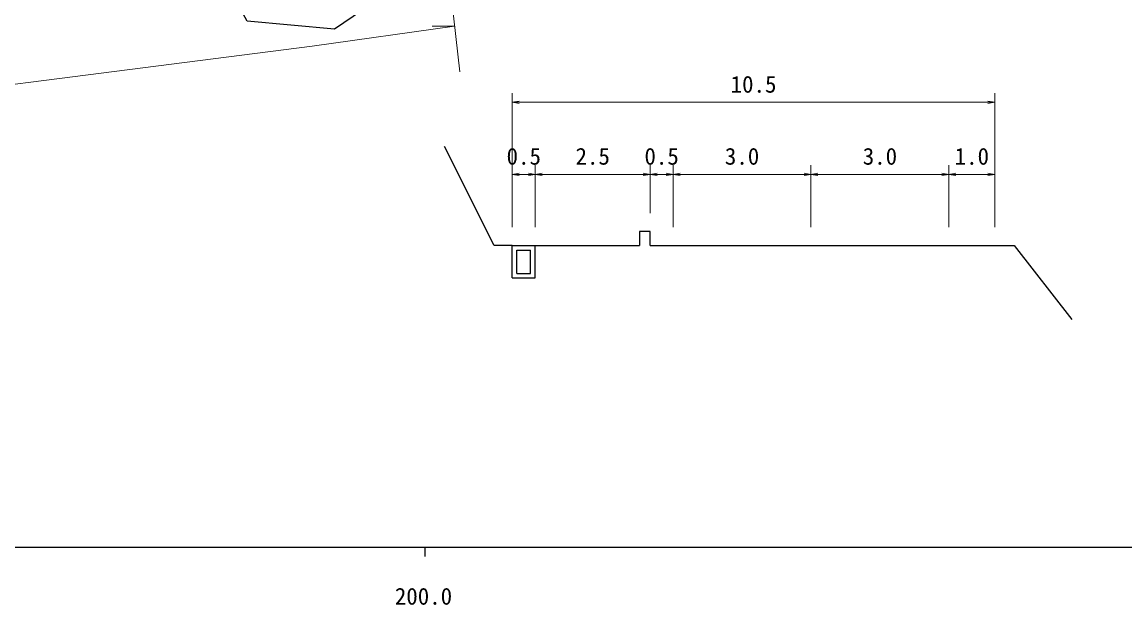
# Model space of a CAD drawing. Units: millimetres at full size, sheet at 1:1000, with parts at other scales. Extents: x 40000 to 680000, y 20000 to 380000.
# Drawn here: x 224168 to 344163, y 198715 to 262145 of the extents above; entities that cross this region are included whole.
import ezdxf
from ezdxf.enums import TextEntityAlignment as Align

# ---------------------------------------------------------------- set-up
doc = ezdxf.new("R2010")
doc.units = ezdxf.units.MM
doc.header["$LTSCALE"] = 1000
for name, color, linetype, lineweight in [('M-BGD', 7, 'Continuous', 25), ('M-STR-HTXT', 7, 'Continuous', 13), ('M-TTL-BAND', 7, 'Continuous', 25)]:
    doc.layers.add(name, color=color, linetype=linetype, lineweight=lineweight)
doc.styles.add('ＭＳ ゴシック', font='')
doc.styles.get('ＭＳ ゴシック').set_extended_font_data('MS Gothic')

# ---------------------------------------------------------------- blocks, each defined once
blk = doc.blocks.new('open_arrow')
at = {"color": 0, "linetype": 'Continuous', "lineweight": -2}
blk.add_lwpolyline([(7.5, 1.25), (0, 0), (7.5, -1.25)], dxfattribs=at)

msp = doc.modelspace()

# ---------------------------------------------------------------- linework, layer by layer
at = {"layer": 'M-BGD'}
for p, q in [((275524, 237817), (270121, 248605)), ((292505, 237817), (292505, 239365)), ((277505, 237817), (275524, 237817)), ((277505, 234296), (277505, 237817)), ((280005, 234296), (280005, 237817)), ((332094, 237817), (338373, 229778)), ((278005, 237317), (279505, 237317)), ((278005, 234796), (278005, 237317)), ((279505, 234796), (279505, 237317)), ((277505, 234296), (280005, 234296)), ((278005, 234796), (279505, 234796))]:
    msp.add_line(p, q, dxfattribs=at)
for points in [[(287576, 275882), (287681, 274716), (284890, 271679), (276734, 269712), (271667, 267703), (265281, 266223), (258145, 261387), (248651, 262237), (247591, 264146)], [(292505, 239365), (291346, 239365), (291346, 237817)], [(277505, 237817), (280005, 237817), (291346, 237817)], [(292505, 237817), (295005, 237817), (310005, 237817), (325005, 237817), (330005, 237817), (332094, 237817)]]:
    msp.add_lwpolyline(points, dxfattribs=at)
at = {"layer": 'M-STR-HTXT'}
for p, q in [((271796, 256717), (268767, 283369)), ((271231, 261686), (268776, 261691)), ((277505, 239817), (277505, 254410)), ((330005, 239817), (330005, 254410)), ((277505, 253410), (330005, 253410)), ((280005, 239817), (280005, 246573)), ((292505, 241365), (292505, 246573)), ((295005, 239817), (295005, 246573)), ((310005, 239817), (310005, 246573)), ((325005, 239817), (325005, 246573)), ((277505, 245573), (280005, 245573)), ((280005, 245573), (292505, 245573)), ((292505, 245573), (295005, 245573)), ((295005, 245573), (310005, 245573)), ((310005, 245573), (325005, 245573)), ((325005, 245573), (330005, 245573))]:
    msp.add_line(p, q, dxfattribs=at)
msp.add_lwpolyline([(70698, 235557), (103839, 239821), (129972, 243221), (166051, 247949), (192766, 251467), (255721, 259538), (271231, 261686)], dxfattribs=at)
at = {"layer": 'M-TTL-BAND'}
for p, q in [((40000, 205000), (579000, 205000)), ((268000, 205000), (268000, 204000))]:
    msp.add_line(p, q, dxfattribs=at)

# ---------------------------------------------------------------- block references
at = {"layer": 'M-STR-HTXT', "xscale": 100, "yscale": 100}
for p in [(277505, 253410), (277505, 245573), (280005, 245573), (292505, 245573), (295005, 245573), (310005, 245573), (325005, 245573)]:
    msp.add_blockref('open_arrow', p, dxfattribs=at)
at = {"layer": 'M-STR-HTXT', "xscale": 100, "yscale": 100, "rotation": 180}
for p in [(330005, 253410), (280005, 245573), (292505, 245573), (295005, 245573), (310005, 245573), (325005, 245573), (330005, 245573)]:
    msp.add_blockref('open_arrow', p, dxfattribs=at)

# ---------------------------------------------------------------- texts
at = {"layer": 'M-STR-HTXT', "style": 'ＭＳ ゴシック'}
for s, p in [('10.5', (303755, 253910)), ('0.5', (278755, 246073)), ('2.5', (286255, 246073)), ('0.5', (293755, 246073)), ('3.0', (302505, 246073)), ('3.0', (317505, 246073)), ('1.0', (327505, 246073))]:
    msp.add_text(s, height=1833, dxfattribs=at).set_placement(p, align=Align.BOTTOM_CENTER)
at = {"layer": 'M-TTL-BAND', "style": 'ＭＳ ゴシック'}
msp.add_text('200.0', height=1833, dxfattribs=at).set_placement((267844, 198195), align=Align.BOTTOM_CENTER)

doc.saveas('drawing.dxf')
